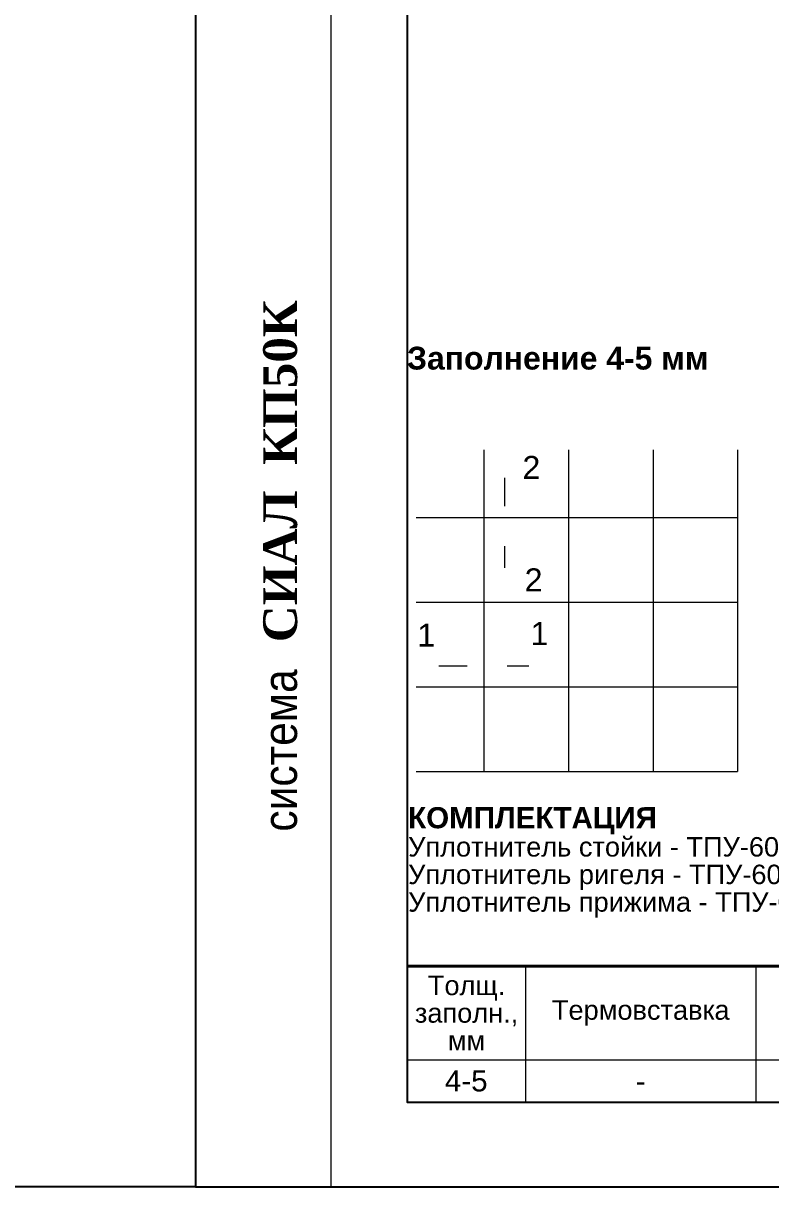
# Model space of a CAD drawing. Extents: x -37 to 8820, y -336 to 478.
# Drawn here: x 189.6 to 278, y 0 to 137.5 of the extents above; entities that cross this region are included whole.
import ezdxf
from ezdxf.enums import TextEntityAlignment as Align

# ---------------------------------------------------------------- set-up
doc = ezdxf.new("R2010")
doc.units = 0
doc.header["$LTSCALE"] = 5
for name, color, linetype, lineweight in [('Dimentions', 5, 'CONTINUOUS', 15), ('Герлен', 7, 'CONTINUOUS', 60), ('Конструкции', 252, 'CONTINUOUS', 20), ('Рамки', 1, 'CONTINUOUS', 15), ('Текстовый', 7, 'CONTINUOUS', 9), ('Уплотнители', 1, 'CONTINUOUS', 20)]:
    doc.layers.add(name, color=color, linetype=linetype, lineweight=lineweight)
doc.layers.add('Скрытые', color=14, linetype='CONTINUOUS', plot=False)
doc.styles.add('Каталожный', font='arial.ttf', dxfattribs={"height": 2.5})
doc.styles.add('Фирм', font='arial.ttf', dxfattribs={"height": 3.5})
doc.styles.add('Фирм5', font='timesbd.ttf', dxfattribs={"height": 4})

msp = doc.modelspace()

# ---------------------------------------------------------------- linework, layer by layer
at = {"layer": 'Dimentions', "linetype": 'Continuous'}
msp.add_line((226, 297), (226, 0), dxfattribs=at)
at = {"layer": 'Герлен', "lineweight": 40}
msp.add_line((235, 26.0868), (400, 26.0868), dxfattribs=at)
at = {"layer": 'Конструкции'}
for p, q in [((244.081, 87.1203), (244.081, 49.1034)), ((254.081, 87.1203), (254.081, 49.1034)), ((254.081, 87.1203), (254.081, 49.1034)), ((264.081, 87.1203), (264.081, 49.1034)), ((274.081, 87.1203), (274.081, 49.1034)), ((236.0641, 79.1034), (274.081, 79.1034)), ((236.0641, 69.1034), (274.081, 69.1034)), ((236.0641, 69.1034), (274.081, 69.1034)), ((236.0641, 59.1034), (274.081, 59.1034)), ((236.0641, 49.1034), (274.081, 49.1034))]:
    msp.add_line(p, q, dxfattribs=at)
at = {"layer": 'Рамки'}
for p, q in [((249, 26.0868), (249, 10)), ((276.25, 26.0868), (276.25, 10)), ((235, 15), (400, 15)), ((235, 10), (400, 10))]:
    msp.add_line(p, q, dxfattribs=at)
at = {"layer": 'Скрытые', "linetype": 'Continuous'}
for points in [[(0, 297), (210, 297), (210, 0), (0, 0)], [(420, 297), (210, 297), (210, 0), (420, 0)], [(400, 10), (400, 287), (235, 287), (235, 10)]]:
    msp.add_lwpolyline(points, close=True, dxfattribs=at)
at = {"layer": 'Уплотнители', "const_width": 0.17}
for points in [[(246.5491, 83.82), (246.5491, 80.42)], [(246.5491, 73.162), (246.5491, 75.762)], [(238.7486, 61.5556), (242.1486, 61.5556)], [(249.4066, 61.5556), (246.8066, 61.5556)]]:
    msp.add_lwpolyline(points, dxfattribs=at)
at = {"layer": 'Уплотнители'}
for points in [[(246.5491, 82.8451, 0, 0.5667, 0), (248.2491, 82.8451, 0, 0, 0), (250.882, 82.8451, 0, 0, 0)], [(246.5491, 73.9105, 0, 0.5667, 0), (248.2491, 73.9105, 0, 0, 0), (250.882, 73.9105, 0, 0, 0)], [(239.7235, 61.5556, 0, 0.5667, 0), (239.7235, 63.2556, 0, 0, 0), (239.7235, 65.8885, 0, 0, 0)], [(248.6581, 61.5556, 0, 0.5667, 0), (248.6581, 63.2556, 0, 0, 0), (248.6581, 65.8885, 0, 0, 0)]]:
    msp.add_lwpolyline(points, format="xyseb", dxfattribs=at)

# ---------------------------------------------------------------- texts
at = {"layer": 'Текстовый', "style": 'Фирм5'}
msp.add_text('СИАЛ  КП50К', height=4, rotation=90, dxfattribs=at).set_placement((222, 64.3724))
at = {"layer": 'Текстовый', "color": 1, "linetype": 'Continuous', "style": 'Каталожный'}
for s, p in [('2', (249.7029, 85.0524)), ('2', (249.9612, 71.7659)), ('1', (237.2757, 65.2137)), ('1', (250.6458, 65.3985))]:
    msp.add_text(s, height=2.72, dxfattribs=at).set_placement(p, align=Align.MIDDLE)
at = {"layer": 'Текстовый', "style": 'Фирм', "width": 0.9}
msp.add_text(' система ', height=4, rotation=90, dxfattribs=at).set_placement((222, 51.5762), align=Align.CENTER)
at = {"layer": 'Текстовый', "linetype": 'Continuous', "insert": (235, 99.3059), "char_height": 2.7, "width": 42.664921, "attachment_point": 1, "style": 'Каталожный'}
msp.add_mtext('\\pxql;{\\fArial|b1|i0|c204|p34;Заполнение 4-5 мм}', dxfattribs=at)
at = {"layer": 'Текстовый', "linetype": 'Continuous', "line_spacing_factor": 0.85, "style": 'Каталожный'}
for s, insert, char_height, width, attachment_point in [('\\P\\pxql;{\\fArial|b1|i0|c204|p34;КОМПЛЕКТАЦИЯ\\P\\pi-2,l2,r-2.0333,se1.0833,t4;\\fArial|b0|i0|c204|p34;\\H0.92x;Уплотнитель стойки - ТПУ-6002\\PУплотнитель ригеля - ТПУ-6001\\PУплотнитель прижима - ТПУ-007ММ}', (235.1326, 48.4178), 2.5, 82.057985, 1), ('Толщ.\\Pзаполн.,\\Pмм', (242.0404, 20.5434), 2.3, 27.25, 5), ('Термовставка', (262.625, 20.5434), 2.3, 27.25, 5), ('4-5', (242, 12.5), 2.5, 14, 5), ('-', (262.625, 12.5), 2.5, 27.25, 5)]:
    msp.add_mtext(s, dxfattribs=dict(at, insert=insert, char_height=char_height, width=width, attachment_point=attachment_point))

doc.saveas('drawing.dxf')
